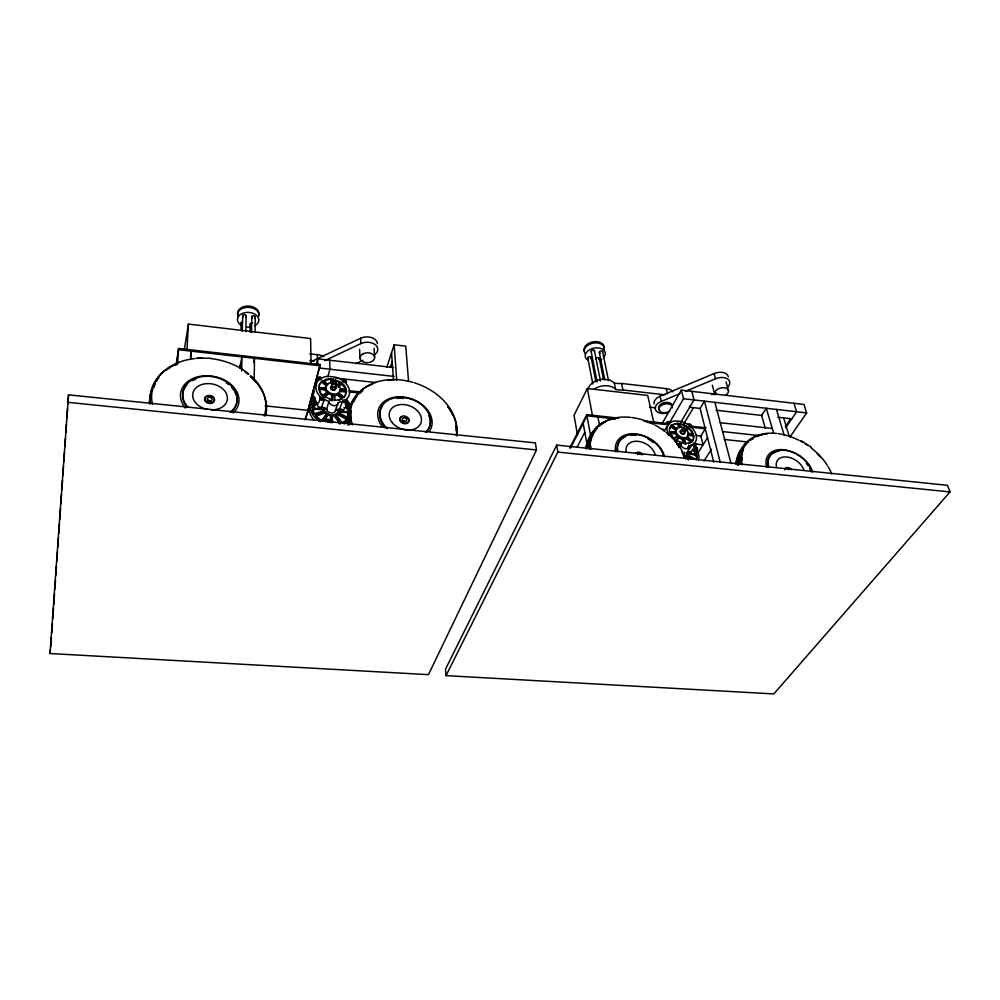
<?xml version="1.0" encoding="UTF-8"?>
<svg xmlns="http://www.w3.org/2000/svg" width="1000" height="1000" viewBox="0 0 1000 1000"><rect width="100%" height="100%" fill="white"/><g stroke="black" fill="none" stroke-linecap="round" stroke-linejoin="round"><path stroke-width="1.5" d="M693.388 438.725L693.612 435.363L687.725 435.275L693.275 435.85M348.612 412.75A2.325 1.713 19.4 0 1 347.175 411.775L338.312 410.75L337.612 413.013L342.713 415.75M332.262 400.538C329.075 392.362 336.863 393.562 334.338 400.737L333.963 395.675C343.2 396.238 335.775 385.037 346.312 390.1C345.688 385.662 341.875 380.775 338.288 386.7M255.062 332.388L255.3 316.863M254.175 380.112L254.5 358.325L253.6 362.463M250.1 332.05L250.238 323.975M251.475 332.612L251.75 316.762M325.425 387.925L325.575 390.688L326.975 392.8L332.938 395.625M245.85 331.562L246.163 316.025A1.787 1.238 2.7 0 0 242.7 315.4L242.237 331.262M241.663 370.938L241.988 356.912L239.65 368.175M240.188 368.312L240.263 365.2M240.963 330.65L241.15 322.887M190.9 358.812L191.325 351.163L190.387 356.763M186.95 349.8L188.425 324.075L310.6 338.537L311.125 363.9M176.8 364.363L177.188 358.137M177.65 363.512L178.588 348.475L320.25 364.575L307.962 410.938M50 653.525L68.525 394.837L535.413 442.9L536.475 449.938L428.462 674.65L50 653.525L50.487 649.45M50.812 646.725L51.475 637.4M51.8 632.725L52.462 623.4M52.787 618.737L53.55 607.85M53.762 604.738L54.538 593.862M54.862 589.2L55.512 579.862M55.85 575.2L56.5 565.875M56.825 561.213L57.488 551.875M57.812 547.212L58.475 537.888M58.8 533.225L59.45 523.888M59.787 519.225L60.55 508.338M60.875 503.675L61.537 494.35M61.863 489.688L62.512 480.35M62.85 475.688L63.5 466.362M63.825 461.7L64.488 452.362M64.925 446.15L65.462 438.375M65.9 432.15L66.45 424.375M66.888 418.162L67.55 408.837M67.875 404.162L68.525 394.837M686.875 454.562L686.95 453.175L694.562 454.05A2.175 1.462 32.6 0 0 696.475 455.075L696.938 455.538A17.8 12.062 32.2 0 1 696.513 459.675L686.875 454.562L686.4 455.288M176.1 365.125L178.588 348.475M184.288 349.812L188.425 324.075M339.975 391L346.463 391.688L344.137 397.512M321.337 388L325.262 388.413L326.512 385.95M690.575 426.163C689.475 422.438 687.15 427.463 690.575 426.163L706.125 427.738M318.663 387.337L319.538 384.175L321.825 381.425L326.65 385.45L327.275 384.913M316.1 364.787L317.7 358.837L393.562 367.537M308.938 406.1L320.25 364.575M327.875 376.6L329.95 369.2L329.663 360.213M320.363 421.775A21.425 15.8 18.6 0 1 310.613 402.962L311.462 401.788A2.562 1.875 17.7 0 1 313.363 400.8L315.275 398.75L314.35 396.725L310.963 401.875L305.413 419.175M313.888 400.85L313.538 401.938L315.338 399.363M304.962 419.9L309.613 405.375M313.738 398.612L314.35 396.725M318.7 387.713L318.837 386.788M315.275 398.75L314.925 399.837L318.087 404.263A2.537 1.863 18 0 0 318.263 406.975L318.788 407.337A2.537 1.863 18 0 0 321.262 407.587L324.562 399.65L328.9 401.488A4.838 3.538 18.6 0 0 333.875 405.637A4.838 3.538 18.6 0 0 338.325 402.463L342.438 401.512A2.537 1.85 19.1 0 0 346.125 402.475A2.537 1.85 19.1 0 0 346.138 399.613L347.863 397.55A17.375 12.637 18.5 0 0 346.812 384.5L345.562 383.15A2.5 1.812 19 0 0 345.788 380.4A2.5 1.812 19 0 0 342.125 380.012L341.962 380.213A12.637 9.175 18.6 0 0 334.162 376.962L329.425 376.45A12.637 9.175 18.4 0 0 321.95 378.038L321.788 377.837A2.525 1.825 17.9 0 0 318.087 377.337A2.525 1.825 17.9 0 0 318.612 380.188C313.913 384.55 315.637 393 320.688 396.825L318.775 402.688M246.163 316.025L246.062 316.337A1.787 1.238 2.7 0 1 245.538 316.837M322.137 395.538L320.1 392.938L319.025 388.775L325.55 389.462M314.288 414.487A19.125 14.112 18.6 0 1 312.413 409.913L312.675 409.1A2.35 1.737 17.7 0 0 315.15 408.438L324 409.137L324.325 411.512L324 409.137M319.363 384.725L321.825 381.425M315.763 402.587L316.025 401.788M330.938 378.812L322.325 381.475L326.488 379.113L330.938 378.812L331.287 383.775M312.413 409.913A2.35 1.737 17.7 0 0 314.887 409.25L315.238 408.237M386.763 367.413L394.162 344.787L405.75 346.175L408.575 381.488M326.737 414.062L327.013 413.263L325.525 412L315.85 415.487L315.562 416.3L325.262 412.8L326.737 414.062L323.237 418.9M325.262 388.413L318.9 387.175M324.1 397.113L328.65 393.488L324.1 397.113L324.9 397.762M390.238 367.375L392.175 361.525M328.587 393.438L327.113 392.2L322.537 395.838M332.987 382.062L332.987 379.012L341.037 382.4L337.638 385.213M324.125 411.2L324.4 410.387M328.9 401.488L326.488 409.812L326.45 408.787L322.137 406.975M325.213 412.812L325.525 412M324.05 420.375L323.787 421.175L328.575 414.125L330.538 414.75L330.75 422.525L330.538 414.75M326.388 413.85L326.65 413.05M324.275 420.5L324.588 419.637M332.262 400.55L332.075 394.913M328.3 414.938L329.85 415.487L330.125 414.688M337.413 394.412L342.287 398.475C333.638 393.675 338.988 391.087 343.65 397.475L345.875 394.7M338.787 393.438L342.488 397.212M338.1 387.238L342.6 383.65M332.225 418.5L332.312 414.95L334.225 414.762L339.95 423.338A19.1 14.075 18.6 0 1 338.85 423.6M332.038 415.763L333.862 414.862M335.262 410.712L338.325 402.463M333.587 415.662L334.225 414.762M332.512 422.625L332.312 414.95M337.062 413.288L335.438 415.05L337.062 413.288L347.312 418.787L346.7 420A19.087 14.075 18.6 0 1 345.288 421.337M336.575 414.338L336.863 413.537M337.612 413.013L337.887 412.212L348.088 417.675A19.1 14.075 18.6 0 0 348.575 416.875A19.087 14.075 18.6 0 1 348.288 417.675M338.312 410.75L338.038 411.875L346.9 412.575A2.325 1.713 19.4 0 0 348.338 413.55M339.237 409.8L342.438 401.512M346.312 390.1L341.637 383.575L342.4 384.212M339.787 391.55L346.475 391.7M350.675 405.025L347.175 400.163L345.312 404.812M346.825 412.45L347.175 411.775M348.625 412.975L349.575 410.312A1.262 0.938 19.4 0 0 347.837 410.975A1.262 0.938 19.4 0 0 349.613 412.038M692.55 440.9L693.713 438.237L693.612 435.363M695.013 452.738C695.638 456.488 698.75 451.838 695.025 452.725M669.287 429L671.425 425.387M323.45 399.075A1.288 0.938 18.1 0 0 322.275 397.5A1.288 0.938 18.1 0 0 321.287 398.85A1.288 0.938 18.1 0 0 323.45 399.075L323.562 398.85M556.688 445.087L445.475 669.237L446.025 675.638L773.825 693.925L950 491.938L947.45 485.325L556.688 445.087L557.837 452.1L446.025 675.638M653.888 423.038L647.7 395.438L587.362 388.5L574.025 415.275L577.562 435.188M314.363 390.812L312.987 396.112L313.637 398.938M569.725 448.038L586.725 414.637L617.737 418.038M570.638 447.837L586.95 415.838L614.875 418.888M576.975 447.463L584.812 432.25M693.3 459.263L686.413 455.613L685.475 456.538L688.438 459.913M679.338 427.987L678.037 423.263L671.888 424.9L676.75 428.7L674.963 432.512L677.275 436.613M662.025 423.688L681.375 390.125L803.975 404.45L806.663 412.912L789.875 437.125M669.45 422.837C665.263 421.637 671.125 426.425 669.45 422.837L683.5 398.738L681.375 390.125M680.562 422.638L694 399.95L691.838 391.35M683.838 423.825L693.375 407.788M594.237 351.512L594.412 351.225A1.7 1.125 -11.5 0 0 591.362 350.662L591.175 350.95A1.7 1.125 -11.5 0 0 591.575 352.013M700.375 436.7L705.263 428.787M697.675 453.45L707.513 437.65M664.163 431.112L668.025 424.725A2.338 1.575 31.2 0 1 667.013 422A2.338 1.575 31.2 0 1 670.2 422.438L670.375 422.625A11.762 7.875 31.6 0 1 676.3 421.012L680.362 421.45A11.775 7.875 31.7 0 1 687.537 424.462L687.638 424.275A2.338 1.55 31.7 0 1 690.775 424.588A2.338 1.55 31.7 0 1 691.125 427.212L692.45 428.5A16.188 10.838 31.7 0 1 695.938 440.925L694.912 442.925A2.362 1.587 32.3 0 1 695.475 445.65A2.362 1.587 32.3 0 1 692.212 444.787L688.95 445.725A4.5 3.038 32.1 0 1 685.875 448.8A4.5 3.038 32.1 0 1 680.9 444.9L676.9 443.212A2.375 1.6 31.8 0 1 676.663 443.562M671.9 424.913L678.037 423.263M703.938 461.1L711.4 449.288M669.788 433.387L675.675 433.488L669.788 433.387L670.013 434.162M679.488 423.925L683.375 424.412L687.2 426.562L679.475 423.913L680.138 426.3M676.75 428.7L675.9 429.613M675.788 429.637L670.95 425.863L669.6 428.512L669.362 431.863L675.275 431.962L670.763 432.013M673.787 439.275C676.225 434.725 682.775 436.037 675.738 440.763L676.538 441.375M677.537 436.075L674.175 439.562M675.738 440.763L679.087 437.287M690.062 434.038L693.15 433.85L691.35 430.45L687.975 427.15M682.225 438.6L683.55 443.438C679.65 435.962 685.662 437.762 685.325 443.6L685.9 444.162M684 438.787L685 444.087M679.188 447.512L680.9 444.9M677.962 437.2L681.15 438.888L685.1 439.075L687.513 437.163L687.575 434.513M687.237 448.338L688.95 445.725M686.263 438.55L691.15 442.362L692.4 440.913L687.537 437.113L689.65 439.5M687.138 452.212L692.2 444.775M687.013 453.488L686.538 454.2L686.95 453.175M686.413 455.613L685.812 456.562L691.45 459.25M697.387 448.612L696.413 449.613L697.387 448.612L695.275 445.7M686.475 453.9L694 454.65L694.488 453.938M694.675 455.012L696.275 452.625M696.263 459.613A17.788 12.062 32.2 0 0 696.462 456.262L696.875 455.062M785.35 426.613L790.575 418.975M785.7 427.75L796.637 411.763L793.988 403.275M668.138 424.775L666.75 428.675L668.462 435.138M323.338 421.362L328.575 414.125M327.013 413.263L321.763 420.513L321.163 420.163A19.1 14.075 18.6 0 1 315.837 415.487M347.312 418.787L346.975 419.2A19.1 14.075 18.6 0 1 342.025 422.625L335.712 414.25M692.087 441.4L692.875 440.412M691.15 442.362L691.625 441.887L688.675 443.725M685.763 430.7L688.75 427.75M686.438 430.2L688.438 428.237M327.113 392.2C323.462 398.188 319.575 393.312 319.025 388.775M341.037 382.4L336.812 385.462M335.538 409.9L339.513 409M320.688 396.825L320.487 396.925A2.55 1.863 18.1 0 0 320.913 399.85A2.55 1.863 18.1 0 0 324.55 399.663M691.263 442.125L685.325 443.6M310.875 361.788L360.6 338.263A10.9 7.438 -2.6 0 1 371.525 337.575A10.9 7.438 -2.6 0 1 377.463 343.7M324.837 360.588L360.875 343.6A10.938 7.425 -2.7 0 1 375.175 344.613A10.938 7.425 -2.7 0 1 374.988 354.438M355.863 363.65L362.938 360.35M327.962 384.513L323.188 380.45M654.087 404.025A10.362 6.438 -13 0 1 660.088 396.2L714.15 373.55A10.588 6.587 -15 0 1 728.312 376.788M666.875 413.088A10.4 6.425 -13 0 1 655.55 410A10.4 6.425 -13 0 1 661.3 401.413L679.862 393.663M685.575 391.287L715.55 378.762A10.625 6.575 -14.9 0 1 727.763 379.05A10.625 6.575 -14.9 0 1 727.537 387.275M711.9 394.7L716.137 392.938M338.812 400.4C346.825 396.875 337.625 400.812 334.513 400.188M349.8 409.087L348.013 409.288A2.525 1.85 19.3 0 1 345.838 407.675A2.525 1.85 19.3 0 1 346.538 405.737M324.6 410.7L314.55 413.688A19.137 14.112 18.6 0 1 312.675 409.1M316.012 414.5L322.938 412M677.613 428.675L676.388 429.212L674.013 427.3M331.025 421.725L330.875 421.75A2.35 1.75 18.7 0 0 330.075 422.325M696.538 449.85A2.362 1.587 32.5 0 1 696.225 451.463L694.775 451.675A2.362 1.587 32.5 0 1 692.375 449.438M696.388 455.775L696 455.788A2.175 1.462 32.6 0 1 694.087 454.775L694 454.65M197.075 358.062L211.312 358.288M588.25 389.237A13.863 8.863 -11.3 0 1 603.013 379.212L609.738 380.012L614.862 383.113A20.162 13 -12.3 0 0 621.55 383.462L667.55 388.762A10.325 6.45 -13.1 0 1 672.812 391.763M309.762 353.862L318.738 354.825A10.738 7.188 -0.7 0 1 323.625 356.6M683.55 443.45L676.05 440.275M332.438 400L324.275 396.575M332.8 379.55L340.85 382.95M348.7 404.462L346.562 402.062M689.025 452.113L690.825 452.3M318.6 407.212L321.438 407.5M341.05 409.675L343.15 409.888M314.975 409.05L323.725 409.938M67.575 402.3L536.475 449.938M557.837 452.1L950 491.938M687.65 433.325L693.15 433.85M265.1 405.863L308.125 410.363M340.962 390.087L344.837 390.5M318.85 389.312L325.363 390.012L325.238 389.2M724.163 439.45L748.612 442.075M693.875 443.825L703.062 444.8L700.85 435.938L696.213 435.438M349.025 390.7L361.425 392.05M722.6 431.575L757.938 435.438M349.087 391.912L359.938 393.1M720.263 422.7L772.25 428.475M644.1 420.938L667.362 423.488M649.013 422.625L666.087 424.5M690.913 427.212L704.875 428.738M649.587 407.15L655.713 407.85M335.475 378.05L375.825 382.537M309.887 360.487L314.462 361M700.512 408.488L689.675 407.25L689.388 406.1M715.975 410.238L762.387 415.5M777.862 417.262L791.787 418.837M178.512 349.712L320.275 365.788M319.425 368.013L394.2 376.45M594.225 389.062A13.925 8.838 -11.3 0 1 613.737 387.8L616.213 389.625A20.238 12.975 -12.2 0 0 622.913 389.975L664.725 394.8M683.5 398.738L806.663 412.912M323.675 408.312L326.45 408.787A4.8 3.538 18.6 0 0 331.388 412.925A4.8 3.538 18.6 0 0 335.812 409.75M674.562 441.188L675.913 442.45M329.375 399.812L331.763 400.5M679.613 442.95L681.75 443.587M332.788 421.825L333.162 421.987A2.35 1.75 18.7 0 1 333.663 422.312M336.788 414.1L347.025 419.588M801.162 440.7L811.225 447.15M687.663 427.638L691.038 430.938L692.837 434.338M674.475 439.075L670.1 432.9M686.587 438.062L691.475 441.875M670.638 426.35L675.475 430.125M323.013 381L324.95 382.612M321.637 381.975L326.463 385.988M687.9 451.3L690.962 452.262A2.35 1.587 32.4 0 0 691.575 450.788M339.913 408.8L343.325 409.85A2.512 1.85 19.1 0 0 344.012 407.325M671.562 436.825L673.05 438.462M345.45 402.287L347.475 404.9M336.337 416.25L339.038 419.825M333.95 415.562L340.25 423.95M694.087 446.538L694.925 447.137A2.362 1.587 32.5 0 1 696.912 448.413L697.05 448.663M343.325 400.913L343.462 401.163A1.275 0.938 19.1 0 0 345.613 401.388A1.275 0.938 19.1 0 0 344.425 399.825A1.275 0.938 19.1 0 0 343.462 401.163M675.65 433.425L675.275 432.025M783.75 418.225L789.112 435.938M776.45 409.438L784.287 435.513M773.562 432.938L766.3 408.263L761.6 415.412L765.387 428.45M726.062 381.962L728.462 390.688M679.8 423.438L680.775 427M677.725 423.75L678.7 427.3M714.15 373.55L715.55 378.762M712.288 385.175L714.613 393.9M714.875 402.35L731.062 463.575M720.288 462.463L704.463 401.15L700.088 408.438L713.75 462.175M666.287 388.688L667.513 393.862M660.088 396.2L661.3 401.413M621.55 383.462L622.913 389.975M614.288 383L615.638 389.513M602.638 351.688L608.475 380.513M599.325 352.488L604.8 379.8M599.3 358.425L603.538 379.625M594.438 350.625L600.438 381.012M591.163 351.538L597.1 381.925M591.15 357.438L595.875 381.7M587.863 358.225L592.825 384.012M597.938 417.038L599.7 426.25M587.362 388.5L592.337 414.862M586.725 414.637L590.8 436.65M583.162 423.25L587.362 446.25M346.337 392.625L346.213 391.438L346.275 392.238M394.162 344.787L396.725 380.163M332.987 379.025L333.35 384M391.55 352.775L393.5 380.412M330.75 379.363L331.012 383.088M374.113 348.4L374.637 357.312M360.6 338.263L360.875 343.6M359.562 349.275L360.012 358.2M317.7 358.837L317.85 364.837M317.337 354.738L317.475 360.025M308.1 409.025L308.163 412.15M585.262 353.738A10.163 6.713 -11.6 0 1 592.413 343.275A10.163 6.713 -11.6 0 1 604.288 349.15M584.188 350.925A10.15 6.713 -11.6 0 1 594.788 341.637A10.15 6.713 -11.6 0 1 603.488 349.7M725.65 395.213A7.113 4.375 -14.8 0 0 727.638 389.15A7.113 4.375 -14.8 0 0 718.975 388.537L717.387 389.363A7.113 4.375 -14.8 0 0 715.05 394.963M672.113 406.65A6.938 4.288 -13 0 0 669.737 402.887A6.938 4.288 -13 0 0 662.987 403.113L661.413 403.875A6.938 4.288 -13 0 0 659.85 410.163M587.65 360.012A10.188 6.7 -11.6 0 1 588.05 350.8A10.188 6.7 -11.6 0 1 601.663 348.738A10.188 6.7 -11.6 0 1 603.562 357.612M601.8 359.113A10.188 6.7 -11.6 0 1 599.612 360.325M669.825 411.062A6.938 4.288 -13 0 1 659.312 410.825A6.938 4.288 -13 0 1 664.625 404.075A6.938 4.288 -13 0 1 672.375 407.812M600.425 353.225A1.7 1.125 -11.8 0 1 599.4 351.887A1.7 1.125 -11.8 0 1 601.55 350.95A1.7 1.125 -11.8 0 1 602.562 352.287M588.575 358.862A1.7 1.113 -11.3 0 1 588.212 357.262A1.7 1.113 -11.3 0 1 590.675 356.887A1.7 1.113 -11.3 0 1 590.6 358.562M596.013 359.212A1.688 1.113 -11.6 0 1 597.062 357.837A1.688 1.113 -11.6 0 1 599.1 358.075A1.688 1.113 -11.6 0 1 598.737 359.538M615.675 451.788A26.525 18.625 29.2 0 1 635.837 433.925A26.525 18.625 29.2 0 1 664.65 456.825M590.2 448.812A51.788 36.438 29.2 0 1 630.575 417.375M631.925 417.537A51.788 36.438 29.2 0 1 653.713 424.425M655.013 425.087A51.788 36.438 29.2 0 1 664.887 431.4M666.038 432.287A51.788 36.438 29.2 0 1 685.512 458.975M588.237 448.775A52.763 37.175 29.2 0 1 617.425 418.212M587.225 447.7A52.675 37.163 29.3 0 1 592.9 432.075M594.738 429.963A52.675 37.163 29.3 0 1 596.788 428.05M590.938 448.925A51.013 35.888 29.2 0 1 590.788 446M594.062 432.8A51.013 35.888 29.2 0 1 597.137 428.425M601.1 424.712A51.013 35.888 29.2 0 1 605.9 421.712M612.825 419.087A51.013 35.888 29.2 0 1 619 417.925M644.212 420.988A51.013 35.888 29.2 0 1 648.238 422.488M676.7 443.738A51.013 35.888 29.2 0 1 679.325 447.438M681.562 451.213A51.013 35.888 29.2 0 1 684.4 457.65M617.413 451.962A24.663 17.312 29.2 0 1 625.487 436.675M630.55 435.375A24.663 17.312 29.2 0 1 636.263 435.35M648.05 439.062A24.663 17.312 29.2 0 1 653.363 442.55M589.963 449.113A50.95 35.888 29.2 0 1 593.2 434.462M586.638 446.45A52.6 37.163 29.3 0 1 592.938 432.65M585.638 448.363A52.512 37.15 29.3 0 1 591.05 435.637M586 448.938A51.4 36.413 29.3 0 1 588.188 442.413M587.638 446.763A51.537 36.413 29.3 0 1 588.987 441.388M626.163 452A15.762 11.05 29.2 0 1 638.125 441.337A15.762 11.05 29.2 0 1 655.25 454.988M635.775 453.462A4.45 3.125 29.2 0 1 637.438 452.75M639.562 452.975A4.45 3.125 29.2 0 1 640.625 453.425M641.587 454.05A4.45 3.125 29.2 0 1 642.387 454.837M637.55 454.613A2.225 1.562 29.2 0 1 640.713 454.588M635.588 453.562A4.45 3.125 29.2 0 1 642.7 454.3M617.863 451.138A24.688 17.312 29.2 0 1 636.613 434.525A24.688 17.312 29.2 0 1 663.438 455.838M696.75 449.575A19.975 13.537 32.2 0 1 698.637 460.037M684.663 452.25A4.475 3.038 32.2 0 1 683.475 455.062M684.325 432.388A2.362 1.587 31.7 0 1 683.062 434.237A2.362 1.587 31.7 0 1 680.25 432.413A2.362 1.587 31.7 0 1 681.525 430.562M685.662 429.087A6.975 4.662 31.7 0 1 685.812 437.675A6.975 4.662 31.7 0 1 675.938 431.3A6.975 4.662 31.7 0 1 684.137 428.1M684.4 431.375A2.362 1.587 31.7 0 1 683.575 433.688A2.362 1.587 31.7 0 1 680.537 431.7A2.362 1.587 31.7 0 1 682.45 430.1M685.462 429.588A2.175 1.45 31.7 0 1 684.513 431.7A2.175 1.45 31.7 0 1 681.838 429.575A2.175 1.45 31.7 0 1 684.175 428.562M684.9 429.575A1.55 1.037 31.7 0 1 684.587 431.2A1.55 1.037 31.7 0 1 682.5 430.05A1.55 1.037 31.7 0 1 683.538 428.825M662.4 429.462A2.325 1.575 31.2 0 1 663.288 429.188M693.625 447.1A2.362 1.587 32.5 0 1 696.95 448.025A2.362 1.587 32.5 0 1 696.45 450.5A2.362 1.587 32.5 0 1 693.3 448.725M766.65 467.312A26.1 17.262 33.2 0 1 783.737 449.725A26.1 17.262 33.2 0 1 812.7 472.05M742.075 464.438A50.95 33.775 33.2 0 1 776.712 433.462M778.15 433.638A50.95 33.775 33.2 0 1 798.925 440.275M800.2 440.925A50.95 33.775 33.2 0 1 802.7 442.312M805.188 443.8A50.95 33.775 33.2 0 1 807.625 445.4M811.137 447.925A50.95 33.775 33.2 0 1 827.15 465.087M827.925 466.337A50.95 33.775 33.2 0 1 831.75 474.012M738.438 464.725A51.837 34.45 33.3 0 1 745.4 443.975M750.288 440.262A51.837 34.45 33.3 0 1 753.112 438.812M739.837 464.363A51.913 34.45 33.3 0 1 766.85 434.05M742.25 460.275A50.2 33.275 33.2 0 1 742.225 457.537M756.488 436.637A50.2 33.275 33.2 0 1 761.7 434.85M817.212 453.825A50.2 33.275 33.2 0 1 820.113 456.8M768.275 467.475A24.275 16.05 33.2 0 1 778.95 451.163M806.363 463.413A24.275 16.05 33.2 0 1 808.125 465.775M809.562 468.188A24.275 16.05 33.2 0 1 811.1 471.875M741.475 464.688A50.125 33.263 33.3 0 1 743.112 450.325M737.288 464.837A51.762 34.45 33.3 0 1 746.663 443.575M736.062 463.85A51.675 34.45 33.3 0 1 743.162 447.388M736.087 464.137A50.575 33.763 33.4 0 1 737.412 458.162M738.238 465.087A50.712 33.763 33.3 0 1 740.212 453.4M776.625 467.488A15.5 10.25 33.2 0 1 786.762 457A15.5 10.25 33.2 0 1 803.975 470.312M784.65 469.462A4.375 2.9 33.2 0 1 788.525 468.325M789.55 468.762A4.375 2.9 33.2 0 1 790.512 469.375M787.463 469.412A2.188 1.45 33.2 0 1 789.4 469.613M784.875 469.712A4.387 2.9 33.2 0 1 787.362 467.562A4.387 2.9 33.2 0 1 791.712 469.625M768.825 466.688A24.288 16.05 33.2 0 1 784.712 450.325A24.288 16.05 33.2 0 1 811.675 471.1M238.375 317.262A10.688 7.388 2.6 0 1 246.962 307.337A10.688 7.388 2.6 0 1 258.825 316.025M238.4 316A10.675 7.388 2.6 0 1 246.988 306.075A10.675 7.388 2.6 0 1 258.837 314.762M241.588 325.438A10.725 7.375 2.5 0 1 240.312 314.55A10.725 7.375 2.5 0 1 256.125 315.012A10.725 7.375 2.5 0 1 254.575 325.812M249.45 327.113A10.725 7.375 2.5 0 1 246.675 327.038M243.35 316.85A1.787 1.238 2.7 0 1 242.6 315.712M252.413 317.925A1.787 1.238 2.3 0 1 252.213 316.1A1.787 1.238 2.3 0 1 254.85 316.175A1.787 1.238 2.3 0 1 254.587 317.987M241.5 323.8A1.787 1.225 2.7 0 1 242.7 321.875M250.575 324.888A1.775 1.225 2.3 0 1 252.7 323.075M185.413 408.088A29.488 21.837 10.4 0 1 190.85 379.5A29.488 21.837 10.4 0 1 229.85 383.512A29.488 21.837 10.4 0 1 233.125 412.987M152.475 404.363A57.55 42.7 10.4 0 1 195.062 358.562M196.625 358.413A57.55 42.7 10.4 0 1 202.387 358.162M211.137 358.65A57.55 42.7 10.4 0 1 238.663 367.212M240.012 367.962A57.55 42.7 10.4 0 1 248.837 374.025M251.062 375.95A57.55 42.7 10.4 0 1 264.325 415.85M150.488 403.413A58.625 43.55 10.3 0 1 169.65 367.475M173.525 365.4A58.625 43.55 10.3 0 1 177.675 363.6A56.7 42.062 10.4 0 0 171.275 366.75M250.362 376.35A58.625 43.55 10.3 0 1 265.75 415.275M153.85 387.612A56.7 42.062 10.4 0 1 155.338 383.725M156.613 381.225A56.7 42.062 10.4 0 1 158.95 377.625M166.163 370.25A56.7 42.062 10.4 0 1 169.95 367.562M244.713 371.7A56.7 42.062 10.4 0 1 248.263 374.412M250.45 376.312A56.7 42.062 10.4 0 1 256.275 382.537M236.812 397.75A27.413 20.3 10.4 0 1 231.05 412.287M187.15 407.337A27.413 20.3 10.4 0 1 186.825 384.938M192.438 380.625A27.413 20.3 10.4 0 1 195.925 379.075M226.375 382.962A27.413 20.3 10.4 0 1 228.512 384.525M231.75 387.562A27.413 20.3 10.4 0 1 233.637 389.95M234.438 391.188A27.413 20.3 10.4 0 1 236.188 395.087M150 404.15A58.525 43.525 10.3 0 1 152.262 388.575M152.825 387.25A58.525 43.525 10.3 0 1 154.15 384.675M265.95 407.562A58.525 43.525 10.3 0 1 265.525 416.025M149.375 402.425A58.325 43.5 10.2 0 1 150 398.175M149.588 403.113A58.438 43.513 10.3 0 1 152.562 389.15M208.025 409.538A17.512 12.962 10.5 0 1 195.5 388.375A17.512 12.962 10.5 0 1 225.075 391.413A17.512 12.962 10.5 0 1 211.075 409.85M213.825 398.363A4.95 3.663 10.4 0 1 212.188 403.075A4.95 3.663 10.4 0 1 205.637 401.725A4.95 3.663 10.4 0 1 206.15 396.788M207.188 396.312A4.95 3.663 10.4 0 1 208.388 396.075M209.662 396.075A4.95 3.663 10.4 0 1 210.925 396.337M212.087 396.825A4.95 3.663 10.4 0 1 213.075 397.512M207.362 400.775A2.475 1.837 10.4 0 1 211.188 401.55M188.15 407.35A27.438 20.3 10.5 0 1 192.275 379.85A27.438 20.3 10.5 0 1 229.513 384.237A27.438 20.3 10.5 0 1 230.075 412.287M346.775 422.35A21.425 15.8 18.6 0 1 344.125 423.925M335.513 388.363A2.537 1.85 18.5 0 1 333.95 390.25A2.537 1.85 18.5 0 1 330.95 389A2.537 1.85 18.5 0 1 331.463 386.675M332.013 386.488A2.537 1.85 18.5 0 1 332.625 386.425M305.763 418.5A21.312 15.913 18.4 0 1 306.35 417.625M314.188 420.125A21.6 15.95 18.5 0 1 312.162 400.8M335.487 383.462A7.488 5.438 18.5 0 1 338.3 393.038A7.488 5.438 18.5 0 1 326.225 389.312A7.488 5.438 18.5 0 1 333.625 382.887M335.513 387.262A2.537 1.85 18.5 0 1 334.35 389.613A2.537 1.85 18.5 0 1 331.037 388.237A2.537 1.85 18.5 0 1 332.212 385.887M335.337 387.325A2.325 1.688 18.5 0 1 334.237 389.462A2.325 1.688 18.5 0 1 331.225 388.175A2.325 1.688 18.5 0 1 332.325 386.037M335.712 384.825A2.338 1.688 18.6 0 1 335.112 387.35A2.338 1.688 18.6 0 1 331.838 385.95A2.338 1.688 18.6 0 1 333.587 383.913M335.538 385.562A1.675 1.212 18.6 0 1 334.438 386.938A1.675 1.212 18.6 0 1 332.413 385.8A1.675 1.212 18.6 0 1 333.512 384.425M315.4 388.288A2.5 1.825 17.8 0 1 315.587 385.688M316.112 385.487A2.5 1.825 17.8 0 1 316.725 385.412M331.575 422.475A1.288 0.95 18.7 0 1 332.212 422.475M315.363 402.85A2.55 1.875 17.7 0 1 313.913 405.788L312.05 405.225A2.55 1.875 17.7 0 1 310.975 403.338L311.112 402.863A2.55 1.875 17.7 0 1 311.4 402.463M325.025 421.5A2.575 1.913 18.5 0 1 325.312 421.087M329.65 421.938A2.575 1.913 18.5 0 1 329.862 422.45M325.588 421.675A2.575 1.913 18.5 0 1 328.025 419.212A2.575 1.913 18.5 0 1 329.925 422.525M326.725 421.4A1.288 0.95 18.5 0 1 327.612 420.138A1.288 0.95 18.5 0 1 329.1 421.388A1.288 0.95 18.5 0 1 327.438 422M350.688 407.438A2.525 1.863 19.3 0 1 346.65 406.912A2.525 1.863 19.3 0 1 347.938 404.137A2.525 1.863 19.3 0 1 351.1 406.562M349.325 404.663A2.525 1.863 19.3 0 1 350.387 405.363M344.487 421.938A19.087 14.075 18.6 0 1 343.625 422.488M317.975 418.8A19.087 14.075 18.6 0 1 317.113 418M382.075 426.4A27.938 20.625 19.6 0 1 403.225 396.962A27.938 20.625 19.6 0 1 429.425 431.275M352.362 424.9A54.538 40.338 19.6 0 1 413.025 382.413M414.5 382.85A54.538 40.338 19.6 0 1 456.238 435.4M349.913 423.938A55.55 41.137 19.6 0 1 372.738 383.988M447.675 406.45A55.55 41.137 19.6 0 1 456.825 435.913M348.938 424.588A55.462 41.125 19.6 0 1 354.613 398.55M360.475 392.587A55.462 41.125 19.6 0 1 362.775 390.875M353.7 401.987A53.725 39.737 19.6 0 1 357.475 395.525M358.425 394.35A53.725 39.737 19.6 0 1 361.65 391.037M387.925 380.438A53.725 39.737 19.6 0 1 393.688 380.163M447.788 406.45A53.725 39.737 19.6 0 1 452.95 415.462M455.8 426.15A53.725 39.737 19.6 0 1 455.962 430.712M428.862 415.538A25.975 19.175 19.6 0 1 426.062 432.337M385.275 427.725A25.975 19.175 19.6 0 1 382.45 405.875M397.125 398.413A25.975 19.175 19.6 0 1 403.55 398.45M351.788 423.888A53.637 39.725 19.6 0 1 351.1 410.938M347.713 420.05A54.1 40.275 19.5 0 1 348.188 417.013M347.025 422.8A55.275 41.112 19.5 0 1 350.15 407.7M348.113 424.95A55.375 41.125 19.5 0 1 353.15 401.6M349.212 424.975A54.262 40.287 19.5 0 1 349.113 414.663M408.625 419.688A4.688 3.462 19.6 0 1 403.975 423.663A4.688 3.462 19.6 0 1 400.213 417.95M400.887 417.275A4.688 3.462 19.6 0 1 401.788 416.812M405.213 416.812A4.688 3.462 19.6 0 1 406.337 417.287M407.325 417.95A4.688 3.462 19.6 0 1 408.113 418.775M402.738 420.725A2.338 1.737 19.6 0 1 404.975 421.425M387.388 428.65A26 19.175 19.6 0 1 386.525 401.325A26 19.175 19.6 0 1 421.438 404.738A26 19.175 19.6 0 1 425.438 432.375M696.4 448.9C694.137 451.425 693.962 445.35 696.4 448.9M694.875 444.4C692.113 446.55 692.862 440.712 694.875 444.4M363.312 353.713L361.875 354.575A7.325 4.938 -2.7 0 0 361.763 361.087A7.325 4.938 -2.7 0 0 371.3 361.788L372.75 360.913A7.325 4.938 -2.7 0 0 372.9 354.387A7.325 4.938 -2.7 0 0 363.325 353.7M684.112 427.738A1.562 1.037 31.7 0 0 686.587 428.575A1.562 1.037 31.7 0 0 685.462 426.5A1.562 1.037 31.7 0 0 684.112 427.738M207.838 400.25A2.475 1.837 10.4 0 0 211.975 399.85A2.475 1.837 10.4 0 0 209.062 397.287A2.475 1.837 10.4 0 0 207.838 400.25M206.05 401.375A4.95 3.663 10.4 0 0 214.325 400.575A4.95 3.663 10.4 0 0 208.487 395.438A4.95 3.663 10.4 0 0 206.05 401.375M333.488 383.425A1.675 1.212 18.6 0 0 336.312 383.787A1.675 1.212 18.6 0 0 334.825 381.737A1.675 1.212 18.6 0 0 333.488 383.425M318.913 379.175A1.275 0.912 17.9 0 0 321.062 379.412A1.275 0.912 17.9 0 0 319.9 377.875A1.275 0.912 17.9 0 0 318.913 379.175M343.05 381.8A1.262 0.912 19 0 0 345.175 382.025A1.262 0.912 19 0 0 344 380.5A1.262 0.912 19 0 0 343.05 381.8M312.113 407.912A1.275 0.95 17.7 0 0 314.25 407.9A1.275 0.95 17.7 0 0 312.838 406.438A1.275 0.95 17.7 0 0 312.113 407.912M312 403.475A2.562 1.875 17.7 0 0 316.262 403.45A2.562 1.875 17.7 0 0 313.438 400.538A2.562 1.875 17.7 0 0 312 403.475M312.95 402.975A1.275 0.938 17.7 0 0 315.075 402.962A1.275 0.938 17.7 0 0 313.675 401.512A1.275 0.938 17.7 0 0 312.95 402.975M347.713 406.562A1.262 0.925 19.3 0 0 349.812 406.55A1.262 0.925 19.3 0 0 348.387 405.1A1.262 0.925 19.3 0 0 347.713 406.562M391.9 422.262A16.6 12.237 19.6 0 0 419.825 425.025A16.6 12.237 19.6 0 0 404.212 404.588A16.6 12.237 19.6 0 0 391.9 422.262M402.6 420.25A2.35 1.737 19.6 0 0 406.562 420.662A2.35 1.737 19.6 0 0 404.375 417.762A2.35 1.737 19.6 0 0 402.6 420.25M400.7 420.95A4.688 3.462 19.6 0 0 408.6 421.775A4.688 3.462 19.6 0 0 404.225 415.975A4.688 3.462 19.6 0 0 400.7 420.95"/></g></svg>
